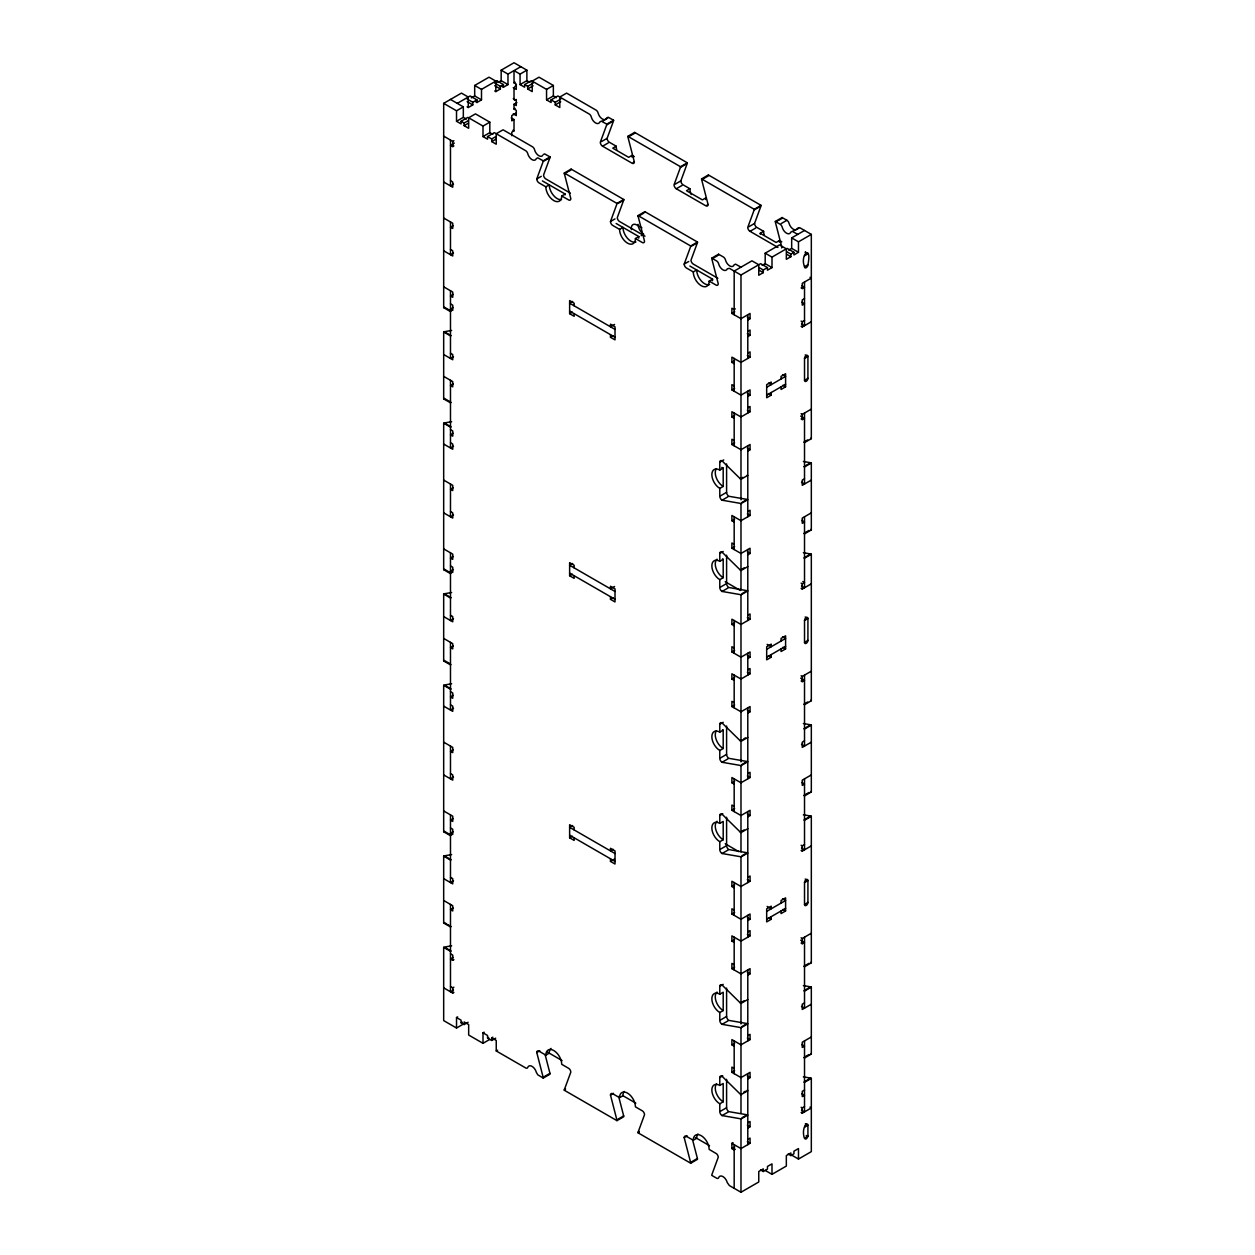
<?xml version="1.0" encoding="UTF-8"?>
<svg xmlns="http://www.w3.org/2000/svg" width="1255" height="1255" viewBox="0 0 1255 1255"><rect width="100%" height="100%" fill="white"/><g stroke="black" fill="none" stroke-linecap="round" stroke-linejoin="round"><path stroke-width="1.5" d="M692.603 1139.901L697.404 1158.475A3.216 1.851 60 0 1 697.498 1159.291L690.689 1163.212A3.216 1.851 60 0 0 690.595 1162.412L684.195 1137.626A3.216 1.851 60 0 1 685.999 1136.104L693.278 1140.246A11.232 6.479 60 0 1 701.216 1135.665A11.232 6.479 60 0 1 709.169 1149.423L716.48 1153.706A3.216 1.851 60 0 1 718.236 1157.283L711.852 1174.68A3.216 1.851 60 0 0 711.758 1175.386L716.542 1178.147A3.216 1.851 60 0 0 718.676 1177.629A6.416 3.702 60 0 1 722.958 1176.61A6.416 3.702 60 0 1 727.241 1182.571L729.375 1185.551L740.983 1192.25L740.983 1119.005L747.792 1115.067A3.216 1.851 60 0 0 747.133 1114.801L728.873 1111.648A3.216 1.851 60 0 1 726.598 1107.71L726.598 1079.316M807.922 1136.45C804.11 1144.842 802.086 1130.975 804.518 1127.178A2.4 1.396 -60 0 1 806.228 1124.229A2.4 1.396 -60 0 1 807.922 1125.202L807.922 1136.45L806.228 1135.461M542.427 180.924L565.127 194.023L561.722 195.984A11.232 6.479 60 0 1 553.784 200.58A11.232 6.479 60 0 1 545.831 186.822L539.023 182.885A3.216 1.851 60 0 1 536.764 178.947L543.148 161.55A3.216 1.851 60 0 0 543.242 160.86L550.051 156.922L544.607 153.894L543.133 154.679M550.051 156.922A3.216 1.851 60 0 1 549.957 157.628L543.572 175.025A3.216 1.851 60 0 0 545.831 178.947L570.413 193.145M560.703 99.129L555.259 102.283L555.259 104.902L559.793 107.522L559.793 97.043L566.601 93.105L595.968 110.064A3.216 1.851 60 0 1 597.788 112.166L598.761 114.801A6.416 3.702 60 0 0 603.075 119.351A6.416 3.702 60 0 0 606.667 117.986L608.157 117.217L613.601 120.245L606.793 124.167A3.216 1.851 60 0 1 606.698 124.873L600.298 142.27A3.216 1.851 60 0 0 602.573 146.192L632.081 163.228A3.216 1.851 60 0 0 634.34 161.926L627.955 137.14A3.232 1.867 60 0 1 627.861 136.34L634.669 132.403L687.316 162.805A3.216 1.851 60 0 1 687.222 163.495L680.838 180.893L675.159 184.171M601.443 141.611L607.106 138.332L613.507 120.935A3.216 1.851 60 0 0 613.601 120.245M616.158 223.484L638.842 236.583L635.438 238.544A11.232 6.479 60 0 1 627.5 243.141A11.232 6.479 60 0 1 619.562 229.383L612.754 225.445A3.216 1.851 60 0 1 610.479 221.523L616.864 204.11A3.216 1.851 60 0 0 616.958 203.42L623.766 199.498L571.119 169.096L564.311 173.017A3.216 1.867 60 0 0 564.405 173.833L570.805 198.604A3.216 1.851 60 0 1 568.939 200.11L561.722 195.984M623.766 199.498A3.216 1.851 60 0 1 623.672 200.188L617.287 217.586A3.216 1.851 60 0 0 619.562 221.523L644.976 236.191M687.316 162.805L680.508 166.727A3.216 1.851 60 0 1 680.414 167.433L674.029 184.83A3.216 1.851 60 0 0 676.288 188.752L705.796 205.789A3.216 1.851 60 0 0 708.071 204.487L701.67 179.7A3.232 1.867 60 0 1 701.576 178.9L708.385 174.963L761.048 205.365A3.216 1.851 60 0 1 760.954 206.055L754.553 223.453L748.89 226.731M689.874 266.044L712.573 279.143L709.169 281.12A11.232 6.479 60 0 1 701.216 285.701A11.232 6.479 60 0 1 693.278 271.943L686.469 268.005A3.216 1.851 60 0 1 684.195 264.083L690.595 246.686A3.216 1.851 60 0 0 690.689 245.98L697.498 242.058L644.85 211.656L638.042 215.593A3.216 1.867 60 0 0 638.136 216.393L644.521 241.164A3.216 1.851 60 0 1 642.246 242.482L635.438 238.544M697.498 242.058A3.216 1.851 60 0 1 697.404 242.748L691.003 260.146A3.216 1.851 60 0 0 693.278 264.083L717.86 278.281M761.048 205.365L754.239 209.303A3.216 1.851 60 0 1 754.145 209.993L747.745 227.39A3.216 1.851 60 0 0 750.019 231.328L777.943 247.439M618.652 1096.446L623.672 1115.915A3.216 1.851 60 0 1 623.766 1116.715L616.958 1120.652L564.311 1090.25A3.216 1.867 60 0 1 564.405 1089.56L570.805 1072.162A3.216 1.851 60 0 0 568.939 1068.507L561.722 1064.303A11.232 6.479 60 0 0 553.784 1050.545A11.232 6.479 60 0 0 545.831 1055.126L539.023 1051.188A3.216 1.851 60 0 0 536.764 1052.506L543.148 1077.292A3.216 1.851 60 0 1 543.242 1078.092L550.051 1074.155A3.216 1.851 60 0 0 549.957 1073.354L545.156 1054.765M690.689 1163.212L638.042 1132.81A3.216 1.867 60 0 1 638.136 1132.12L644.521 1114.722A3.216 1.851 60 0 0 642.246 1110.785L635.438 1106.863A11.232 6.479 60 0 0 627.5 1093.105A11.232 6.479 60 0 0 619.562 1097.686L612.754 1093.764A3.216 1.851 60 0 0 610.479 1095.066L616.864 1119.852A3.216 1.851 60 0 1 616.958 1120.652M451.125 311.099A3.216 1.851 -60 0 1 450.482 311.585L443.674 307.648L443.674 103.365L461.448 93.105L468.256 97.043L468.256 107.522L467.127 106.863M474.688 85.466L481.496 89.387L481.496 99.882L474.688 95.945L474.688 85.466L489.026 77.183L495.835 81.12L495.835 91.599L494.705 90.94M520.825 66.688L507.977 74.108L507.977 84.587L501.169 80.665L501.169 70.17L514.017 62.75L526.88 70.17L526.88 80.665L520.072 84.587L520.072 74.108L526.88 70.17M457.291 103.365L470.139 95.945L476.947 99.882L476.947 102.502L475.818 101.843M481.496 89.387L496.619 80.665L503.428 84.587L503.428 87.207L502.298 86.548M471.284 97.906L474.688 95.945M498.141 82.406L501.169 80.665M456.522 110.801L463.33 106.863L463.33 117.343L456.522 121.28L456.522 110.801L443.674 103.365M467.127 99.004L472.79 102.283L476.947 99.882M494.705 83.081L500.368 86.36L503.428 84.587M468.256 107.522L472.79 104.902L472.79 102.283M476.947 102.502L481.496 99.882M495.835 91.599L500.368 88.98L500.368 86.36M503.428 87.207L507.977 84.587M520.072 74.108L514.017 70.609L514.017 82.846L515.162 82.187M456.522 121.28L461.071 123.9L461.071 121.28L467.88 117.343M520.072 84.587L524.621 87.207L524.621 84.587L531.43 80.665M468.664 117.797L475.472 113.876L489.811 122.159L489.811 132.638L483.002 136.56L483.002 126.08L468.664 117.797L468.664 128.292L464.13 125.657L464.13 123.037L468.382 120.59M532.214 81.12L539.023 77.183L553.361 85.466L553.361 95.945L546.553 99.882L546.553 89.387L532.214 81.12L532.214 91.599L527.68 88.98L527.68 86.36L533.124 83.207M464.13 125.657L468.382 123.21M527.68 88.98L533.124 85.826M513.264 113.86L516.291 115.601L516.291 110.362L514.017 109.044L514.017 104.243L516.856 102.612M443.674 136.12L452.741 141.376L453.886 140.717M483.002 126.08L489.811 122.159M546.553 89.387L553.361 85.466M454.31 143.086L450.482 145.298L452.741 146.615L453.886 145.957M514.017 109.044L515.162 108.401M516.291 112.981L511.758 115.601L511.758 120.841L514.017 119.523L514.017 130.881L511.758 132.199L511.758 135.697M483.002 136.56L487.552 139.18L487.552 136.56L494.36 132.638L525.625 150.678A3.216 1.851 60 0 1 527.759 153.659A6.416 3.702 60 0 0 532.042 159.636A6.416 3.702 60 0 0 536.324 158.601L537.799 157.832L543.242 160.86M546.553 99.882L551.086 102.502L551.086 99.882L557.895 95.945L589.16 114.001A3.216 1.851 60 0 1 590.98 116.103L591.936 118.723A6.416 3.702 60 0 0 596.266 123.272A6.416 3.702 60 0 0 599.859 121.923L601.333 121.139L606.793 124.167M487.552 136.56L491.709 138.96L495.96 136.513M491.709 138.96L491.709 141.58L495.96 139.132M555.259 104.902L560.703 101.749M453.494 184.171L450.482 185.913L450.482 140.058M602.008 121.406L607.671 118.127M544.278 160.907L549.957 157.628M606.698 124.873L612.377 121.594M453.196 225.618L450.482 227.202L452.741 228.504L452.741 223.264L443.674 218.025M536.764 178.947L541.297 176.328M602.573 146.192L608.251 142.913M564.405 173.833L565.534 173.174M566.68 172.515L567.809 171.857M568.939 171.213L570.084 170.555M629.084 136.481L634.763 133.203A3.232 1.867 60 0 1 634.669 132.403M545.831 186.822L549.235 184.846A11.232 6.479 60 0 0 553.408 195.325A11.232 6.479 60 0 0 561.534 199.623M616.754 149.894A11.232 6.479 60 0 1 616.189 146.192L612.785 148.168L628.677 157.33L632.081 155.369L634.34 156.671M453.494 252.961L450.482 254.718L450.482 221.947M633.21 162.57L634.34 161.926M453.196 294.423L450.482 295.992L452.741 297.294L452.741 292.054L443.674 286.815M618.009 203.467L623.672 200.188M680.414 167.433L686.093 164.154M453.196 307.522L450.482 309.091L452.741 310.409L452.741 305.153L450.482 303.851M610.479 221.523L615.013 218.903M676.288 188.752L681.967 185.489M638.136 216.393L643.799 213.115M702.816 179.041L708.479 175.778A3.232 1.867 60 0 1 708.385 174.963M619.562 229.383L622.966 227.406A11.232 6.479 60 0 0 627.484 238.309A11.232 6.479 60 0 0 635.909 242.011M691.207 194.525A11.232 6.479 60 0 1 689.905 188.752L686.501 190.729L702.392 199.89L705.796 197.929A11.232 6.479 60 0 1 705.671 199.529M641.211 235.658L643.768 234.183M706.942 205.13L708.071 204.487M453.494 356.702L450.482 358.444L450.482 290.752M572.657 301.451L569.629 303.192L615.013 329.406M574.163 305.812L574.163 303.192L569.629 300.572L569.629 313.672L572.343 312.103M691.725 246.027L697.404 242.748M754.145 209.993L759.808 206.714M453.196 383.952L450.482 385.52L452.741 386.838L452.741 381.598L443.674 376.359M684.195 264.083L688.744 261.464M750.019 231.328L755.698 228.049M709.169 281.12L715.977 285.042A3.216 1.851 60 0 0 718.236 283.74L711.852 258.954A3.216 1.851 60 0 1 711.758 258.154L718.566 254.216L723.351 256.977A3.216 1.851 60 0 1 725.484 259.958A6.416 3.702 60 0 0 729.767 265.935A6.416 3.702 60 0 0 734.05 264.899L735.524 264.13L740.983 267.158M781.63 247.925A3.216 1.851 60 0 0 781.787 247.047L775.402 222.261A3.232 1.867 60 0 1 775.308 221.46L782.116 217.523L786.901 220.3A3.216 1.851 60 0 1 789.034 223.28A6.416 3.702 60 0 0 795.937 229.791M713.264 258.138L717.531 255.675M776.531 221.617L777.661 220.958M778.806 220.3L779.935 219.641M781.081 218.998L782.21 218.339A3.232 1.867 60 0 1 782.116 217.523M693.278 271.943L696.682 269.982A11.232 6.479 60 0 0 701.216 280.869A11.232 6.479 60 0 0 709.64 284.571M760.263 234.136A11.232 6.479 60 0 1 760.232 233.289L763.636 231.328A11.232 6.479 60 0 0 764.185 235.014M781.222 223.563L786.901 220.3M614.558 324.418L610.479 326.786L610.479 324.151L615.013 326.786L615.013 339.885L610.479 337.266L610.479 334.646M775.308 221.46L780.092 224.221A3.216 1.851 60 0 1 782.226 227.202A6.416 3.702 60 0 0 786.509 233.179A6.416 3.702 60 0 0 790.791 232.144L798.604 228.363M610.479 337.266L613.209 335.697M781.787 241.807L779.528 240.489L776.123 242.466L760.232 233.289M453.196 433.304L450.482 434.889L452.741 436.191L452.741 430.951L450.482 429.634M786.336 248.835L771.998 257.118L771.998 267.597L765.189 263.66L765.189 253.181L779.528 244.898L786.336 248.835L786.336 259.314L790.87 256.695L790.87 254.075L786.791 251.722M807.702 439.909L803.875 442.121A3.216 1.851 60 0 0 804.518 442.607L811.326 438.685L811.326 234.403L798.478 241.823L798.478 252.302L791.67 248.38L791.67 237.901L804.518 230.465M711.758 258.154L716.542 260.915A3.216 1.851 60 0 1 718.676 263.895A6.416 3.702 60 0 0 722.958 269.856A6.416 3.702 60 0 0 727.241 268.837L729.375 268.319L740.983 275.018L760.64 263.66L767.448 267.597L767.448 270.217L771.998 267.597M762.162 265.417L765.189 263.66M788.642 250.121L791.67 248.38M453.494 446.247L450.482 447.988L450.482 380.281M759.212 267.644L763.291 269.998L767.448 267.597M790.87 254.075L793.929 252.302L793.929 254.922L798.478 252.302M763.291 269.998L763.291 272.617L758.757 275.237L758.757 264.758L751.949 260.82L734.175 271.096L734.175 314.77M804.518 255.8L807.922 253.839L805.208 252.271M804.518 266.719L807.922 264.758C812.283 243.392 799.576 254.655 804.518 266.719A2.4 1.396 -60 0 0 806.228 267.707A2.4 1.396 -60 0 0 807.922 264.758M735.305 308.871L734.175 309.53L731.9 308.212L731.9 313.452L740.983 318.692L750.051 313.452L750.051 318.692L747.792 320.009M731.9 313.452L734.74 311.82M453.196 487.693L450.482 489.262L452.741 490.564L452.741 485.324L443.674 480.085M801.114 287.913L802.259 288.556L804.518 287.254L801.804 285.685M747.792 331.367L750.051 330.049L750.051 335.289L747.792 336.607M804.518 298.612L802.259 299.914L802.259 305.153L804.518 303.851L801.804 302.282M453.494 515.036L450.482 516.778L450.482 484.022M747.792 353.204L750.051 351.886L750.051 357.142L740.983 362.381L731.9 357.142L731.9 362.381L734.63 360.797M801.114 321.107L802.259 321.751L804.518 320.449M801.114 326.347L802.259 326.99L811.326 321.751M734.175 385.96L731.9 384.658L731.9 389.897L734.63 388.313M453.196 556.483L450.482 558.051L452.741 559.369L452.741 554.13L443.674 548.874M804.518 358.444L807.922 356.483L807.922 378.32A2.4 1.396 -60 0 1 806.228 381.269A2.4 1.396 -60 0 1 804.518 380.281L804.518 358.444A2.4 1.396 -60 0 1 806.228 355.494A2.4 1.396 -60 0 1 807.922 356.483L805.208 354.914M747.792 396.439L750.051 395.137L750.051 389.897L740.983 395.137L731.9 389.897M766.695 387.277L785.614 376.359L782.587 374.602M453.196 569.582L450.482 571.15L452.741 572.468L452.741 567.229L450.482 565.911M766.695 395.137L785.614 384.218M747.792 407.797L750.051 406.495L750.051 411.734L740.983 416.974L731.9 411.734L731.9 416.974L734.63 415.405M771.229 392.517L771.229 395.137L766.68 397.757L766.68 384.658L771.229 382.038L771.229 384.658L768.499 383.089M781.049 378.979L781.049 376.359L785.599 373.739L785.599 386.838L781.049 389.458L781.049 386.838M804.518 380.281L807.922 378.32M734.175 440.552L731.9 439.25L731.9 444.49L734.63 442.921M801.114 413.695L802.259 414.354L811.326 409.114M726.598 463.942L726.598 492.337A3.216 1.851 60 0 0 728.873 496.274L747.133 499.427A3.2 1.851 60 0 1 747.792 499.694L740.983 503.632A3.2 1.851 60 0 0 740.325 503.365L722.064 500.196A3.216 1.851 60 0 1 719.79 496.274L719.79 488.399A11.232 6.479 60 0 1 711.852 474.641A11.232 6.479 60 0 1 719.79 470.06L719.79 462.201L723.774 459.91M453.494 618.762L450.482 620.519L450.482 552.812M747.792 451.047L750.051 449.729L750.051 444.49L740.983 449.729L731.9 444.49M801.114 418.935L802.259 419.594L804.518 418.276L800.69 416.08M719.79 470.06L723.194 468.099L723.194 486.438L719.79 488.399M572.657 563.511L569.629 565.252L615.013 591.466M574.163 567.888L574.163 565.252L569.629 562.632L569.629 575.747L572.343 574.163M719.79 462.201A3.216 1.851 60 0 1 722.064 460.883L740.325 478.814L742.882 477.339M453.196 646.027L450.482 647.596L452.741 648.898L452.741 643.658L443.674 638.418M720.652 495.772L726.598 492.337M722.064 500.196L728.025 496.76M742.034 502.377L747.133 499.427M805.585 465.683L810.683 462.75A3.232 1.867 60 0 1 811.326 463.001L811.326 529.924L804.518 533.861A3.216 1.851 60 0 1 803.875 533.375L808.989 530.426M811.326 463.001L804.518 466.938A3.232 1.867 60 0 0 803.875 466.672M614.558 586.493L610.479 588.846L610.479 586.226L615.013 588.846L615.013 601.945L610.479 599.325L610.479 596.705M747.792 511.538L750.051 510.22L750.051 515.46L740.983 520.7L731.9 515.46L731.9 520.7L734.63 519.131M804.518 478.783L802.259 480.085L802.259 485.324L811.326 480.085M610.479 599.325L613.209 597.757M453.196 695.38L450.482 696.949L452.741 698.266L452.741 693.011L450.482 691.709M726.598 555.196L726.598 583.575A3.216 1.851 60 0 0 728.873 587.513L747.133 590.681A3.2 1.851 60 0 1 747.792 590.948L740.983 594.87A3.2 1.851 60 0 0 740.325 594.603L722.064 591.45A3.216 1.851 60 0 1 719.79 587.513L719.79 579.653A11.232 6.479 60 0 1 711.852 565.895A11.232 6.479 60 0 1 719.79 561.299L719.79 553.439L723.194 551.478M453.494 708.306L450.482 710.048L450.482 642.356M734.175 544.293L731.9 542.976L731.9 548.231L734.63 546.647M719.79 561.299L723.194 559.338L723.194 577.692L719.79 579.653M811.326 512.84L802.259 518.08L802.259 523.335L804.518 522.017L801.804 520.448M747.792 554.773L750.051 553.471L750.051 548.231L740.983 553.471L731.9 548.231M719.79 553.439A3.216 1.851 60 0 1 722.064 552.137L740.325 570.052L744.152 567.856M747.792 566.617L740.983 570.539A3.216 1.867 60 0 1 740.325 570.052M720.652 587.026L726.598 583.575M722.064 591.45L728.025 587.999M453.196 749.753L450.482 751.321L452.741 752.639L452.741 747.4L443.674 742.16M742.034 593.631L747.133 590.681M805.585 556.938L810.683 553.988A3.232 1.867 60 0 1 811.326 554.255L811.326 700.745L804.518 704.683A3.216 1.851 60 0 1 803.875 704.196L807.702 701.984M811.326 554.255L804.518 558.177A3.232 1.867 60 0 0 803.875 557.926M453.494 777.096L450.482 778.837L450.482 746.082M747.792 615.264L750.051 613.962L750.051 619.201L740.983 624.441L731.9 619.201L731.9 624.441L734.63 622.872M801.114 583.167L802.259 583.826L804.518 582.508L802.824 581.536M801.114 588.407L802.259 589.066L811.326 583.826M734.175 648.019L731.9 646.717L731.9 651.957L734.63 650.388M453.196 818.542L450.482 820.127L452.741 821.429L452.741 816.189L443.674 810.95M804.518 620.503L807.922 618.542L807.922 640.379A2.4 1.396 -60 0 1 806.228 643.329A2.4 1.396 -60 0 1 804.518 642.356L804.518 620.503A2.4 1.396 -60 0 1 806.228 617.57A2.4 1.396 -60 0 1 807.922 618.542L805.208 616.974M747.792 658.514L750.051 657.196L750.051 651.957L740.983 657.196L731.9 651.957M766.695 649.337L785.614 638.418L782.587 636.677M453.196 831.657L450.482 833.226L452.741 834.528L452.741 829.288L450.482 827.986M766.695 657.196L785.614 646.278M747.792 669.872L750.051 668.554L750.051 673.794L740.983 679.033L731.9 673.794L731.9 679.033L734.63 677.465M771.229 654.592L771.229 657.212L766.68 659.832L766.68 646.733L771.229 644.113L771.229 646.733L767.134 644.364M781.049 641.054L781.049 638.434L785.599 635.814L785.599 648.913L781.049 651.533L781.049 648.913M804.518 642.356L807.922 640.379M734.175 702.627L731.9 701.31L731.9 706.549L734.63 704.981M801.114 675.77L802.259 676.414L811.326 671.174M726.598 726.018L726.598 754.396A3.216 1.851 60 0 0 728.873 758.334L747.133 761.503A3.216 1.851 60 0 1 747.792 761.769L740.983 765.691A3.216 1.851 60 0 0 740.325 765.425L722.064 762.271A3.216 1.851 60 0 1 719.79 758.334L719.79 750.474A11.232 6.479 60 0 1 711.852 736.716A11.232 6.479 60 0 1 719.79 732.12L719.79 724.261L723.194 722.3M453.494 880.837L450.482 882.579L450.482 814.872M747.792 713.107L750.051 711.789L750.051 706.549L740.983 711.789L731.9 706.549M801.114 681.01L802.259 681.653L804.518 680.351L800.69 678.139M719.79 732.12L723.194 730.159L723.194 748.513L719.79 750.474M572.657 825.57L569.629 827.327L615.013 853.526M574.163 829.947L574.163 827.327L569.629 824.708L569.629 837.807L572.343 836.238M719.79 724.261A3.216 1.851 60 0 1 722.064 722.958L740.325 740.874L742.034 739.901M743.729 738.913L745.439 737.924M747.792 737.438L740.983 741.36A3.216 1.867 60 0 1 740.325 740.874M453.196 908.087L450.482 909.655L452.741 910.973L452.741 905.734L443.674 900.478M720.652 757.847L726.598 754.396M722.064 762.271L728.025 758.82M742.034 764.452L747.133 761.503M805.585 727.759L810.683 724.81A3.216 1.867 60 0 1 811.326 725.076L811.326 791.983L804.518 795.921A3.216 1.851 60 0 1 803.875 795.435L808.989 792.485M811.326 725.076L804.518 728.998A3.216 1.867 60 0 0 803.875 728.731M613.209 849.337L610.479 850.906L610.479 848.286L615.013 850.906L615.013 864.02L610.479 861.401L610.479 858.765M747.792 773.598L750.051 772.296L750.051 777.535L740.983 782.775L731.9 777.535L731.9 782.775L734.63 781.206M804.518 740.842L802.259 742.16L802.259 747.4L811.326 742.16M610.479 861.401L614.558 859.032M453.196 957.44L450.482 959.008L452.741 960.326L453.886 959.667M726.598 817.256L726.598 845.65A3.216 1.851 60 0 0 728.873 849.572L747.133 852.741A3.216 1.851 60 0 1 747.792 853.008L740.983 856.945A3.216 1.851 60 0 0 740.325 856.679L722.064 853.51A3.216 1.851 60 0 1 719.79 849.572L719.79 841.713A11.232 6.479 60 0 1 711.852 827.955A11.232 6.479 60 0 1 719.79 823.374L719.79 815.515L722.77 813.789M734.175 806.353L731.9 805.051L731.9 810.291L734.63 808.722M719.79 823.374L723.194 821.413L723.194 839.752L719.79 841.713M811.326 774.915L802.259 780.155L802.259 785.395L804.518 784.077L801.804 782.508M747.792 816.848L750.051 815.53L750.051 810.291L740.983 815.53L731.9 810.291M450.482 986.524L452.741 987.842L453.886 987.183M453.494 990.022L450.482 991.779L450.482 904.416M443.674 987.842L452.741 993.082L453.886 992.423M719.79 815.515A3.216 1.851 60 0 1 722.064 814.197L740.325 832.128L744.152 829.916M747.792 828.677L740.983 832.614A3.216 1.867 60 0 1 740.325 832.128M720.652 849.086L726.598 845.65M722.064 853.51L728.025 850.074M463.33 1024.096L456.522 1028.018L456.522 1017.538L457.667 1016.879M742.034 855.69L747.133 852.741M805.585 818.997L810.683 816.048A3.216 1.867 60 0 1 811.326 816.315L811.326 962.805L804.518 966.742A3.216 1.851 60 0 1 803.875 966.256L808.989 963.307M811.326 816.315L804.518 820.252A3.216 1.867 60 0 0 803.875 819.986M456.522 1017.538L461.071 1020.158L461.071 1022.778L462.201 1022.135M461.071 1022.778L464.13 1024.551L468.099 1022.26M747.792 877.339L750.051 876.021L750.051 881.261L740.983 886.501L731.9 881.261L731.9 886.501L734.63 884.932M801.114 845.227L802.259 845.886L804.518 844.584M489.811 1039.375L483.002 1043.313L483.002 1032.834L484.148 1032.175M801.114 850.466L802.259 851.125L811.326 845.886M483.002 1032.834L487.552 1035.453L487.552 1038.073L488.681 1037.414M495.678 1038.183L491.709 1040.473L491.709 1037.854L492.839 1037.195M734.175 910.095L731.9 908.777L731.9 914.017L734.63 912.448M491.709 1037.854L496.243 1040.473L496.243 1050.953L497.608 1050.168M804.518 882.579L807.922 880.618L807.922 902.455A2.4 1.396 -60 0 1 806.228 905.404A2.4 1.396 -60 0 1 804.518 904.416L804.518 882.579A2.4 1.396 -60 0 1 806.228 879.63A2.4 1.396 -60 0 1 807.922 880.618L805.208 879.033M747.792 920.574L750.051 919.272L750.051 914.017L740.983 919.272L731.9 914.017M766.695 911.397L785.614 900.478L782.587 898.737M766.695 919.272L785.614 908.353M536.764 1052.506L539.775 1050.764M747.792 931.932L750.051 930.614L750.051 935.869L740.983 941.109L731.9 935.869L731.9 941.109L734.63 939.524M771.229 916.652L771.229 919.272L766.68 921.892L766.68 908.793L771.229 906.173L771.229 908.793L767.134 906.439M781.049 903.114L781.049 900.494L785.599 897.874L785.599 910.973L781.049 913.593L781.049 910.973M804.518 904.416L807.922 902.455M545.831 1055.126L549.235 1053.165A11.232 6.479 60 0 1 551.008 1048.411M544.278 1076.633L549.957 1073.354M734.175 964.687L731.9 963.385L731.9 968.625L734.63 967.056M801.114 937.83L802.259 938.489L811.326 933.249M726.598 988.077L726.598 1016.472A3.216 1.851 60 0 0 728.873 1020.393L747.133 1023.562A3.216 1.851 60 0 1 747.792 1023.829L740.983 1027.767A3.216 1.851 60 0 0 740.325 1027.5L722.064 1024.331A3.216 1.851 60 0 1 719.79 1020.393L719.79 1012.534A11.232 6.479 60 0 1 711.852 998.776A11.232 6.479 60 0 1 719.79 994.195L719.79 986.336L723.194 984.359M747.792 975.166L750.051 973.864L750.051 968.625L740.983 973.864L731.9 968.625M801.114 943.07L802.259 943.729L804.518 942.411L800.69 940.199M719.79 994.195L723.194 992.234L723.194 1010.573L719.79 1012.534M564.405 1089.56L565.534 1088.901M564.311 1090.25L565.44 1089.591M719.79 986.336A3.216 1.851 60 0 1 722.064 985.018L740.325 1002.949L744.152 1000.737M747.792 999.498L740.983 1003.435A3.216 1.867 60 0 1 740.325 1002.949M720.652 1019.907L726.598 1016.472M722.064 1024.331L728.025 1020.895M610.479 1095.066L613.507 1093.325M742.034 1026.512L747.133 1023.562M805.585 989.819L810.683 986.869A3.216 1.867 60 0 1 811.326 987.136L811.326 1054.059L804.518 1057.981A3.216 1.851 60 0 1 803.875 1057.51M619.562 1097.686L622.966 1095.725A11.232 6.479 60 0 1 624.253 1091.458M811.326 987.136L804.518 991.074A3.216 1.867 60 0 0 803.875 990.807M747.792 1035.673L750.051 1034.355L750.051 1039.595L740.983 1044.835L731.9 1039.595L731.9 1044.835L734.63 1043.266M804.518 1002.902L802.259 1004.22L802.259 1009.459L811.326 1004.22M618.009 1119.193L623.672 1115.915M740.983 1119.005A3.216 1.851 60 0 0 740.325 1118.738L722.064 1115.57A3.216 1.851 60 0 1 719.79 1111.648L719.79 1103.788A11.232 6.479 60 0 1 711.852 1090.03A11.232 6.479 60 0 1 719.79 1085.434L719.79 1077.574L722.77 1075.849M734.175 1068.429L731.9 1067.111L731.9 1072.35L734.63 1070.782M638.136 1132.12L639.266 1131.461M719.79 1085.434L723.194 1083.473L723.194 1101.812L719.79 1103.788M638.042 1132.81L639.172 1132.167M811.326 1036.975L802.259 1042.215L802.259 1047.454L804.518 1046.152L801.804 1044.584M747.792 1078.908L750.051 1077.59L750.051 1072.35L740.983 1077.59L731.9 1072.35M743.729 1092.226L745.439 1091.238M805.145 1056.773L808.989 1054.561M720.652 1111.146L726.598 1107.71M684.195 1137.626L687.222 1135.885M722.064 1115.57L728.025 1112.134M693.278 1140.246L696.682 1138.285A11.232 6.479 60 0 1 697.984 1134.018M742.034 1117.75L747.133 1114.801M805.585 1081.073L810.683 1078.123A3.216 1.867 60 0 1 811.326 1078.39L811.326 1151.635L798.478 1159.055L791.67 1155.118M811.326 1078.39L804.518 1082.312A3.216 1.867 60 0 0 803.875 1082.045M747.792 1122.801L750.051 1121.499L750.051 1126.739L747.792 1128.041M804.518 1090.046L802.259 1091.348L802.259 1096.603L804.518 1095.286L801.804 1093.717M691.725 1161.754L697.404 1158.475M735.305 1149.235L734.175 1149.878L731.9 1148.576L731.9 1143.336L733.03 1142.678M731.9 1148.576L734.74 1146.929M747.792 1139.399L750.051 1138.097L750.051 1143.336L740.983 1148.576L731.9 1143.336M801.114 1107.302L802.259 1107.945L804.518 1106.643M801.114 1112.542L802.259 1113.201L811.326 1107.945L809.977 1107.161M804.518 1127.178L807.922 1125.202L805.381 1123.727M804.518 1138.097L807.922 1136.12M760.577 1169.927L763.291 1171.511L767.448 1169.095L767.448 1166.475L771.998 1163.856L771.998 1174.335L765.189 1170.413M788.156 1154.004L790.87 1155.588L793.929 1153.816L793.929 1151.196L798.478 1148.576L798.478 1159.055M740.983 1192.25L758.757 1181.99L758.757 1171.511L763.291 1168.876L763.291 1171.511M771.998 1174.335L786.336 1166.068L786.336 1155.588L790.87 1152.953L790.87 1155.588M516.354 84.885L514.017 87.756L514.017 99.004A2.4 1.396 -60 0 0 516.354 99.49M451.627 330.442L444.317 331.712A3.216 1.867 -60 0 0 443.674 331.979L443.674 398.886L450.482 402.824A3.216 1.851 -60 0 0 451.125 402.337M451.627 421.696L444.317 422.951A3.216 1.867 -60 0 0 443.674 423.217L443.674 569.707L450.482 573.645A3.216 1.851 -60 0 0 451.125 573.159M451.627 592.517L444.317 593.772A3.232 1.867 -60 0 0 443.674 594.039L443.674 660.961L450.482 664.883A3.216 1.851 -60 0 0 450.969 664.538M451.627 683.755L444.317 685.026A3.232 1.867 -60 0 0 443.674 685.293L443.674 831.783L450.482 835.705A3.216 1.851 -60 0 0 451.125 835.234M451.627 854.577L444.317 855.847A3.232 1.867 -60 0 0 443.674 856.114L443.674 923.021L450.482 926.959A3.216 1.851 -60 0 0 451.125 926.472M451.627 945.815L444.317 947.086A3.232 1.867 -60 0 0 443.674 947.352L443.674 1020.597L456.522 1028.018M803.373 461.479L810.683 462.75M803.373 552.718L810.683 553.988M803.373 723.539L810.683 724.81M803.373 814.793L810.683 816.048M803.373 985.614L810.683 986.869M803.373 1076.853L810.683 1078.123M811.326 234.403L799.733 227.704L797.6 228.222A6.416 3.702 60 0 1 796.956 229.226M627.861 136.34L680.508 166.727M701.576 178.9L754.239 209.303M792.925 231.642L797.709 234.403M526.88 80.665L529.908 82.406M553.361 95.945L556.389 97.686M501.169 70.17L507.977 74.108M791.67 237.901L798.478 241.823M524.621 84.587L527.68 86.36M551.086 99.882L555.259 102.283M514.017 82.846L516.291 84.148L516.291 89.387L513.264 87.646M805.381 252.035L807.922 253.51M616.189 146.192L609.381 142.27A3.216 1.851 60 0 1 607.106 138.332M689.905 188.752L683.096 184.83A3.216 1.851 60 0 1 680.838 180.893M763.636 231.328L756.828 227.39A3.216 1.851 60 0 1 754.553 223.453M787.12 248.38L793.929 252.302M494.705 85.701L500.368 88.98M786.791 254.341L790.87 256.695M513.264 98.565L516.291 100.306L516.291 105.561L514.017 104.243M809.977 277.292L811.326 278.077L802.259 283.316L802.259 288.556M765.189 253.181L771.998 257.118M511.193 117.892L514.017 119.523M467.127 101.624L472.79 104.902M759.212 270.264L763.291 272.617M512.887 130.238L514.017 130.881M450.482 99.443L463.33 106.863M564.311 173.017L616.958 203.42M638.042 215.593L690.689 245.98M463.33 117.343L466.358 119.1M489.811 132.638L492.839 134.379M461.071 121.28L464.13 123.037M641.885 227.861L636.96 225.006A8.016 4.628 60 0 0 631.391 229.618M491.709 141.58L496.243 144.215L496.243 133.72L503.051 129.798L532.434 146.757A3.216 1.851 60 0 1 534.567 149.737A6.416 3.702 60 0 0 538.16 155.244A6.416 3.702 60 0 0 542.489 155.698M801.506 323.947L804.518 325.688L804.518 282.014M747.337 317.123L750.051 318.692M747.337 333.72L750.051 335.289M450.482 180.673L452.741 181.991L452.741 187.23L443.674 181.991M747.337 355.557L750.051 357.142M782.869 385.269L785.599 386.838M731.9 362.381L734.175 363.683M768.499 393.568L771.229 395.137M747.337 393.568L750.051 395.137M747.337 410.165L750.051 411.734M569.629 311.052L615.013 337.266M569.629 313.672L574.163 316.291L574.163 313.672M450.482 249.478L452.741 250.78L452.741 256.02L443.674 250.78M731.9 416.974L734.175 418.276M747.337 448.161L750.051 449.729M801.506 482.265L804.518 484.022L804.518 413.036M449.996 310.44L444.317 307.161A3.216 1.851 -60 0 1 443.674 307.648M445.447 332.371L451.125 335.65A3.216 1.867 -60 0 0 450.482 335.901L443.674 331.979M747.337 513.891L750.051 515.46M450.482 353.204L452.741 354.522L452.741 359.761L443.674 354.522M731.9 520.7L734.175 522.017M747.337 551.886L750.051 553.471M801.506 586.007L804.518 587.748L804.518 516.778M447.721 400.376L444.317 398.415A3.216 1.851 -60 0 1 443.674 398.886M448.851 401.035L449.996 401.678M725.233 581.724L740.403 590.477M445.447 423.61L451.125 426.888A3.216 1.867 -60 0 0 450.482 427.155L443.674 423.217M450.482 442.748L452.741 444.05L452.741 449.29L443.674 444.05M747.337 617.633L750.051 619.201M782.869 647.345L785.599 648.913M731.9 624.441L734.175 625.759M768.499 655.643L771.229 657.212M747.337 655.628L750.051 657.196M747.337 672.225L750.051 673.794M569.629 573.127L615.013 599.325M569.629 575.747L574.163 578.367L574.163 575.747M450.482 511.538L452.741 512.84L452.741 518.095L443.674 512.84M731.9 679.033L734.175 680.351M747.337 710.22L750.051 711.789M801.506 744.341L804.518 746.082L804.518 675.112M445.447 569.88L444.317 569.237A3.216 1.851 -60 0 1 443.674 569.707M445.729 570.052L449.996 572.5M445.447 594.431L451.125 597.709A3.232 1.867 -60 0 0 450.482 597.976L443.674 594.039M747.337 775.966L750.051 777.535M450.482 615.264L452.741 616.582L452.741 621.821L443.674 616.582M731.9 782.775L734.175 784.077M747.337 813.962L750.051 815.53M801.506 848.066L804.518 849.823L804.518 778.837M449.996 663.754L444.317 660.475A3.216 1.851 -60 0 1 443.674 660.961M725.233 843.784L738.724 851.58M445.447 685.685L451.125 688.948A3.232 1.867 -60 0 0 450.482 689.215L443.674 685.293M450.482 704.808L452.741 706.126L452.741 711.365L443.674 706.126M747.337 879.692L750.051 881.261M782.869 909.404L785.599 910.973M731.9 886.501L734.175 887.818M768.499 917.703L771.229 919.272M747.337 917.687L750.051 919.272M747.337 934.285L750.051 935.869M569.629 835.187L615.013 861.401M569.629 837.807L574.163 840.426L574.163 837.807M450.482 773.598L452.741 774.915L452.741 780.155L443.674 774.915M731.9 941.109L734.175 942.411M747.337 972.296L750.051 973.864M801.506 1006.4L804.518 1008.157L804.518 937.171M449.996 834.575L444.317 831.296A3.216 1.851 -60 0 1 443.674 831.783M445.447 856.49L451.125 859.769A3.232 1.867 -60 0 0 450.482 860.036L443.674 856.114M747.337 1038.026L750.051 1039.595M450.482 877.339L452.741 878.641L452.741 883.881L443.674 878.641M731.9 1044.835L734.175 1046.152M747.337 1076.021L750.051 1077.59M801.506 1110.142L804.518 1111.883L804.518 1040.913M446.592 923.853L444.317 922.535A3.216 1.851 -60 0 1 443.674 923.021M447.721 924.511L448.851 925.155M445.447 947.745L451.125 951.023A3.232 1.867 -60 0 0 450.482 951.29L443.674 947.352M450.482 953.769L452.741 955.086L452.741 960.326M747.337 1125.155L750.051 1126.739M747.337 1141.752L750.051 1143.336M547.29 1052.035L562.099 1060.585M622.637 1095.537L635.814 1103.145M695.474 1137.579L709.546 1145.705M487.552 1038.073L491.709 1040.473M483.002 1043.313L468.664 1035.03L468.664 1024.551L464.13 1021.931L464.13 1024.551M496.243 1050.953L525.625 1067.911A3.216 1.851 60 0 0 527.445 1067.911L528.402 1066.389A6.416 3.702 60 0 1 532.716 1066.828A6.416 3.702 60 0 1 536.324 1072.35L537.799 1074.829L543.242 1078.092M802.259 321.751L802.259 326.99M802.259 414.354L802.259 419.594M802.259 583.826L802.259 589.066M802.259 676.414L802.259 681.653M802.259 845.886L802.259 851.125M802.259 938.489L802.259 943.729M802.259 1107.945L802.259 1113.201M747.792 314.77L747.792 358.444M747.792 391.199L747.792 413.036M747.792 445.807L747.792 516.778M747.792 549.533L747.792 620.503M747.792 653.275L747.792 675.112M747.792 707.867L747.792 778.837M747.792 811.593L747.792 882.579M747.792 915.334L747.792 937.171M747.792 969.927L747.792 1040.913M747.792 1073.668L747.792 1144.638M740.983 275.018L740.983 499.804M740.983 503.632L740.983 589.866M740.983 594.87L740.983 761.863M740.983 765.691L740.983 851.941M740.983 856.945L740.983 1023.923M740.983 1027.767L740.983 1113.154M734.175 358.444L734.175 391.199M734.175 413.036L734.175 445.807M734.175 516.778L734.175 549.533M734.175 620.503L734.175 653.275M734.175 675.112L734.175 707.867M734.175 778.837L734.175 811.593M734.175 882.579L734.175 915.334M734.175 937.171L734.175 969.927M734.175 1040.913L734.175 1073.668M734.175 1144.638L734.175 1188.312M496.619 80.665L496.619 82.626M452.741 141.376L452.741 146.615M452.741 987.842L452.741 993.082M811.326 962.805A3.216 1.851 60 0 1 810.683 962.334M811.326 1054.059A3.216 1.851 60 0 1 810.683 1053.572M811.326 700.745A3.216 1.851 60 0 1 810.683 700.259M811.326 791.983A3.216 1.851 60 0 1 810.683 791.513M642.67 233.43A8.016 4.628 60 0 1 638.089 224.363M779.528 240.489A11.232 6.479 60 0 1 779.386 242.09M632.081 155.369A11.232 6.479 60 0 1 631.94 156.953M811.326 438.685A3.216 1.851 60 0 1 810.683 438.199M811.326 529.924A3.216 1.851 60 0 1 810.683 529.437M718.66 255.016A3.216 1.851 60 0 1 718.566 254.216M712.573 279.143A11.232 6.479 60 0 1 712.432 280.744M644.945 212.456A3.216 1.867 60 0 1 644.85 211.656M638.842 236.583A11.232 6.479 60 0 1 638.717 238.183M571.213 169.896A3.216 1.867 60 0 1 571.119 169.096M565.127 194.023A11.232 6.479 60 0 1 565.095 194.823M740.325 478.814A3.216 1.867 60 0 0 740.983 479.3L747.792 475.363A3.216 1.867 60 0 1 747.29 475.018M723.194 486.438A11.232 6.479 60 0 1 716.15 468.978M721.75 467.409A11.232 6.479 60 0 1 723.194 468.099M723.194 577.692A11.232 6.479 60 0 1 716.025 568.311A11.232 6.479 60 0 1 717.029 559.165M722.488 558.961A11.232 6.479 60 0 1 723.194 559.338M723.194 748.513A11.232 6.479 60 0 1 716.15 731.053M722.488 729.783A11.232 6.479 60 0 1 723.194 730.159M723.194 839.752A11.232 6.479 60 0 1 716.025 830.386A11.232 6.479 60 0 1 717.029 821.241M719.79 1077.574A3.216 1.851 60 0 1 722.064 1076.272L740.325 1094.187A3.216 1.867 60 0 0 740.983 1094.674L747.792 1090.752A3.216 1.867 60 0 1 747.133 1090.266M723.194 1010.573A11.232 6.479 60 0 1 716.025 1001.208A11.232 6.479 60 0 1 717.029 992.062M723.194 1101.812A11.232 6.479 60 0 1 716.213 1092.98A11.232 6.479 60 0 1 716.558 1083.787"/></g></svg>
